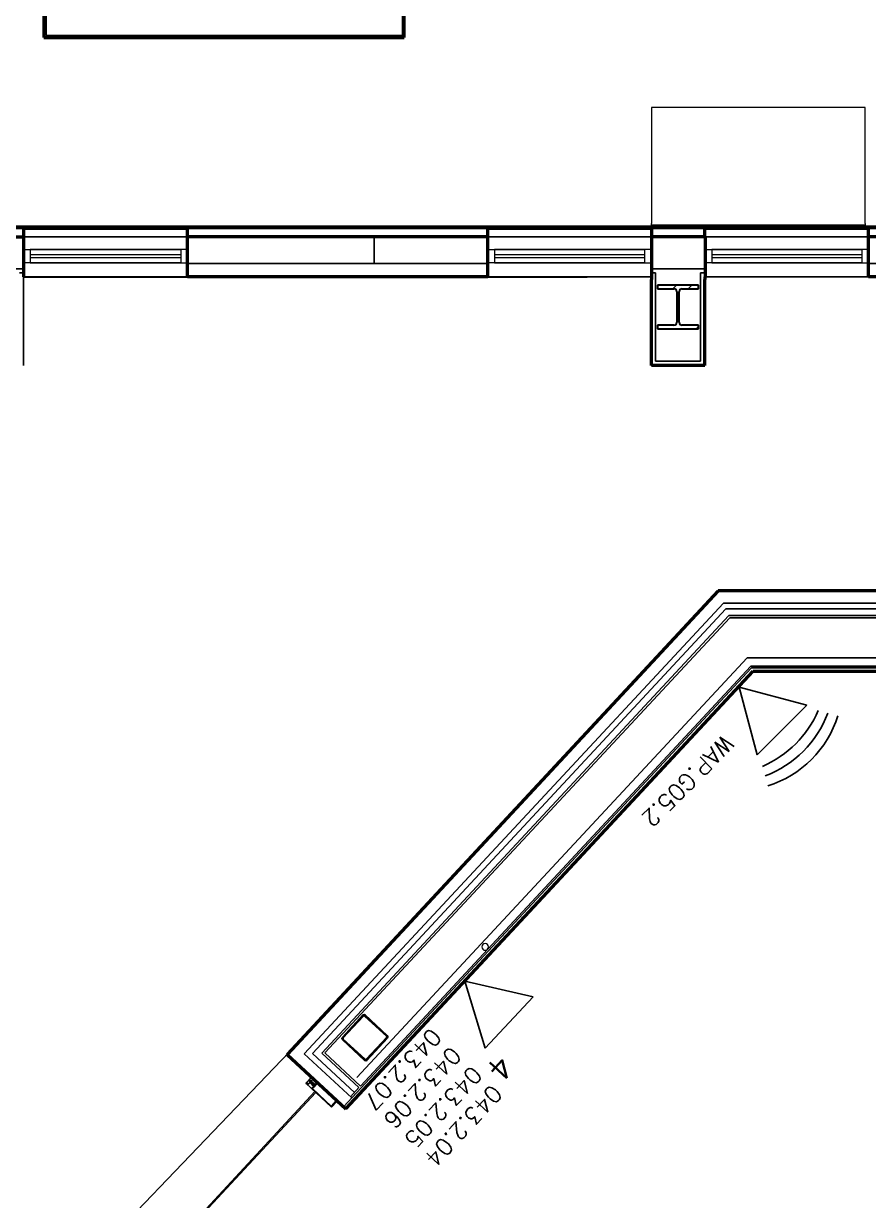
# Model space of a CAD drawing. Header units: inches. Extents: x -460 to 10305, y -938 to 5356.
# Drawn here: x 346.3 to 599.3, y -273.2 to 79.1 of the extents above; entities that cross this region are included whole.
import ezdxf
from ezdxf.enums import TextEntityAlignment as Align

# ---------------------------------------------------------------- set-up
doc = ezdxf.new("R2010")
doc.units = ezdxf.units.IN
doc.header["$MEASUREMENT"] = 0
for name, color, linetype, lineweight in [('01-0263-G-DWG-BFP-ARCH$0$SP-CASE', 11, 'Continuous', 13), ('01-0263-G-DWG-BFP-ARCH$0$SP-COLUMNS', 40, 'Continuous', 13), ('01-0263-G-DWG-BFP-ARCH$0$SP-DETL-GENF', 3, 'Continuous', 9), ('01-0263-G-DWG-BFP-ARCH$0$SP-WALL-HALF', 42, 'Continuous', 13)]:
    doc.layers.add(name, color=color, linetype=linetype, lineweight=lineweight)
for name, color, linetype in [('01-0263-G-DWG-BFP-ARCH$0$SP-FIXT', 35, 'Continuous'), ('01-0263-G-DWG-BFP-ARCH$0$SP-GROSS', 30, 'Continuous'), ('01-0263-G-DWG-BFP-ARCH$0$SP-WALL', 7, 'Continuous'), ('01-0263-G-DWG-BFP-ARCH$0$SP-WINDOW', 6, 'Continuous'), ('T-Comm-E', 1, 'Continuous'), ('T-Comm-E-Wireless', 1, 'Continuous')]:
    doc.layers.add(name, color=color, linetype=linetype)
doc.styles.add('3-32', font='SIMPLEX.shx', dxfattribs={"height": 9})

# ---------------------------------------------------------------- blocks, each defined once
blk = doc.blocks.new('01-0263-G-DWG-BFP-ARCH$0$W-Wide Flange-Column - W12X120-203342-GROUND FLOOR - PROPOSED')
at = {"layer": '01-0263-G-DWG-BFP-ARCH$0$SP-COLUMNS', "lineweight": 9}
h = blk.add_hatch(dxfattribs=at)
h.set_pattern_fill('FP_23', color=256, style=0, pattern_type=2)
h.set_pattern_definition([(45, (166.6, 728.028), (-9.50352, 9.50352), []), (45, (166.6, 742.428), (-9.50352, 9.50352), [])])
h.paths.add_polyline_path([(-6.16, -6.56), (6.16, -6.56), (6.16, -5.46), (1.25, -5.46), (0.8, -5.34), (0.47, -5.01), (0.35, -4.56), (0.35, 4.56), (0.47, 5.01), (0.8, 5.34), (1.25, 5.45), (6.16, 5.45), (6.16, 6.56), (-6.16, 6.56), (-6.16, 5.45), (-1.25, 5.45), (-0.8, 5.34), (-0.47, 5.01), (-0.36, 4.56), (-0.36, -4.56), (-0.47, -5.01), (-0.8, -5.34), (-1.25, -5.46), (-6.16, -5.46)], flags=0)
at = {"layer": '01-0263-G-DWG-BFP-ARCH$0$SP-COLUMNS', "lineweight": 30}
for p, q in [((6.16, 6.56), (-6.16, 6.56)), ((-6.16, 6.56), (-6.16, 5.45)), ((-6.16, 5.45), (-1.25, 5.45)), ((-0.36, 4.56), (-0.36, -4.56)), ((0.35, -4.56), (0.35, 4.56)), ((1.25, 5.45), (6.16, 5.45)), ((6.16, 5.45), (6.16, 6.56)), ((-1.25, -5.46), (-6.16, -5.46)), ((-6.16, -5.46), (-6.16, -6.56)), ((-6.16, -6.56), (6.16, -6.56)), ((6.16, -5.46), (1.25, -5.46)), ((6.16, -6.56), (6.16, -5.46))]:
    blk.add_line(p, q, dxfattribs=at)
for centre, start, end in [((-1.25, 4.56), 0, 90), ((1.25, 4.56), 90, 180), ((-1.25, -4.56), 270, 0), ((1.25, -4.56), 180, 270)]:
    blk.add_arc(centre, 0.895, start, end, dxfattribs=at)
blk = doc.blocks.new('01-0263-G-DWG-BFP-ARCH$0$HSS-Hollow Structural Section-Column - HSS10X10X_250-V87-GROUND FLOOR - PROPOSED')
at = {"layer": '01-0263-G-DWG-BFP-ARCH$0$SP-COLUMNS', "lineweight": 9}
h = blk.add_hatch(dxfattribs=at)
h.set_pattern_fill('FP_106', color=256, style=0, pattern_type=2)
h.set_pattern_definition([(267.932, (454.218, -870.522), (13.43125, -0.48499), []), (267.932, (464.026, -881.065), (13.43125, -0.48499), [])])
h.paths.add_polyline_path([(-4.86, 4.86), (-5, 4.53), (-5, -4.53), (-4.86, -4.86), (-4.53, -5), (4.53, -5), (4.86, -4.86), (5, -4.53), (5, 4.53), (4.86, 4.86), (4.53, 5), (-4.53, 5)], flags=0)
h.paths.add_polyline_path([(-4.7, 4.7), (-4.53, 4.77), (4.53, 4.77), (4.7, 4.7), (4.77, 4.53), (4.77, -4.53), (4.7, -4.7), (4.53, -4.77), (-4.53, -4.77), (-4.7, -4.7), (-4.77, -4.53), (-4.77, 4.53)], flags=0)
at = {"layer": '01-0263-G-DWG-BFP-ARCH$0$SP-COLUMNS', "lineweight": 30}
for p, q in [((-5, 4.53), (-5, -4.53)), ((-4.77, -4.53), (-4.77, 4.53)), ((4.53, 5), (-4.53, 5)), ((-4.53, 4.77), (4.53, 4.77)), ((4.77, 4.53), (4.77, -4.53)), ((5, -4.53), (5, 4.53)), ((4.53, -4.77), (-4.53, -4.77)), ((-4.53, -5), (4.53, -5))]:
    blk.add_line(p, q, dxfattribs=at)
for centre, radius, start, end in [((-4.53, 4.53), 0.466, 90, 180), ((-4.53, 4.53), 0.233, 90, 180), ((4.53, 4.53), 0.466, 360, 90), ((4.53, 4.53), 0.233, 0, 90), ((-4.53, -4.53), 0.466, 180, 270), ((-4.53, -4.53), 0.233, 180, 270), ((4.53, -4.53), 0.466, 270, 360), ((4.53, -4.53), 0.233, 270, 360)]:
    blk.add_arc(centre, radius, start, end, dxfattribs=at)
blk = doc.blocks.new('01-0263-G-DWG-BFP-ARCH$0$Rectangular Mullion - 10_5 X 2_5 Mullion-V90-GROUND FLOOR - PROPOSED')
at = {"layer": '01-0263-G-DWG-BFP-ARCH$0$SP-DETL-GENF', "lineweight": 20}
for p, q in [((-1.25, 1.5), (-1.25, 1.06)), ((1.25, 1.5), (-1.25, 1.5)), ((-1.25, 0.96), (-1.25, 0.77)), ((-1.23, 0.75), (-1.15, 0.75)), ((-1.18, 0.99), (-1.22, 0.99)), ((-1.2, 1.08), (-1.2, 1.44)), ((-1.2, 1.44), (1.2, 1.44)), ((-1.06, 1.27), (-1.16, 1.08)), ((-1.11, 0.9), (-1.03, 0.9)), ((-1.05, 1.12), (-0.99, 1.23)), ((-1.05, 0.99), (-1.05, 1.12)), ((-0.94, 0.99), (-1.05, 0.99)), ((-0.99, 0.75), (0.99, 0.75)), ((-0.88, 0.85), (-0.88, 0.93)), ((-0.32, 0.85), (-0.88, 0.85)), ((-0.3, 0.88), (-0.32, 0.85)), ((-0.1, 0.5), (-0.31, 0.5)), ((-0.31, 0.5), (-0.31, 0.01)), ((-0.31, 0.01), (-0.25, 0.01)), ((0.3, 0.88), (-0.3, 0.88)), ((-0.25, 0.01), (-0.25, -0.07)), ((-0.19, 0.5), (-0.19, 0.17)), ((-0.19, 0.17), (-0.1, 0.06)), ((-0.04, -0.15), (-0.1, 0.07)), ((0.1, 0.07), (0.04, -0.15)), ((0.1, 0.5), (0.31, 0.5)), ((0.19, 0.17), (0.1, 0.06)), ((0.19, 0.5), (0.19, 0.17)), ((0.25, -0.07), (0.25, 0.01)), ((0.25, 0.01), (0.31, 0.01)), ((0.33, 0.85), (0.3, 0.88)), ((0.31, 0.01), (0.31, 0.5)), ((0.88, 0.85), (0.33, 0.85)), ((0.88, 0.93), (0.88, 0.85)), ((1.05, 0.99), (0.94, 0.99)), ((0.99, 1.23), (1.05, 1.12)), ((1.03, 0.9), (1.11, 0.9)), ((1.05, 1.12), (1.05, 0.99)), ((1.16, 1.08), (1.06, 1.27)), ((1.15, 0.75), (1.23, 0.75)), ((1.22, 0.99), (1.18, 0.99)), ((1.2, 1.44), (1.2, 1.08)), ((1.25, 1.06), (1.25, 1.5)), ((1.25, 0.77), (1.25, 0.96)), ((-0.83, -0.75), (-1.25, -0.75)), ((-1.25, -0.75), (-1.25, -9)), ((-1.09, -1.09), (-1.09, -8.72)), ((-0.16, -1.06), (-1.06, -1.06)), ((-0.71, -0.9), (-0.79, -0.9)), ((-0.54, -0.75), (-0.67, -0.75)), ((-0.51, -0.87), (-0.51, -0.78)), ((-0.23, -0.9), (-0.48, -0.9)), ((-0.41, -0.83), (-0.41, -0.9)), ((-0.31, -0.8), (-0.38, -0.8)), ((-0.31, -0.07), (-0.31, -0.8)), ((-0.25, -0.07), (-0.31, -0.07)), ((-0.21, -0.84), (-0.21, -0.18)), ((-0.21, -0.18), (-0.14, -0.18)), ((-0.2, -0.78), (-0.2, -0.87)), ((-0.03, -0.75), (-0.17, -0.75)), ((0.07, -0.94), (-0.07, -0.94)), ((0, -0.78), (-0.03, -0.75)), ((0.03, -0.75), (0, -0.78)), ((0.17, -0.75), (0.03, -0.75)), ((0.14, -0.18), (0.21, -0.18)), ((1.06, -1.06), (0.16, -1.06)), ((0.2, -0.87), (0.2, -0.78)), ((0.21, -0.18), (0.21, -0.84)), ((0.49, -0.9), (0.23, -0.9)), ((0.31, -0.07), (0.25, -0.07)), ((0.31, -0.8), (0.31, -0.07)), ((0.38, -0.8), (0.31, -0.8)), ((0.41, -0.9), (0.41, -0.83)), ((0.52, -0.78), (0.52, -0.87)), ((0.67, -0.75), (0.55, -0.75)), ((0.79, -0.9), (0.71, -0.9)), ((1.25, -0.75), (0.83, -0.75)), ((1.09, -8.72), (1.09, -1.09)), ((1.25, -9), (1.25, -0.75)), ((-1.25, -9), (1.25, -9)), ((-1.06, -8.75), (1.06, -8.75))]:
    blk.add_line(p, q, dxfattribs=at)
at = {"layer": '01-0263-G-DWG-BFP-ARCH$0$SP-DETL-GENF'}
for p, q in [((-0.31, 0.75), (-0.31, 0.5)), ((-0.25, 0.91), (0.25, 0.91)), ((-0.25, 0.88), (-0.25, 0.91)), ((-0.2, 1.05), (-0.2, 0.91)), ((0.19, 1.06), (-0.19, 1.06)), ((-0.15, 1.09), (0.15, 1.09)), ((-0.13, 0.21), (-0.13, 0.88)), ((0, -0.13), (-0.13, 0.21)), ((-0.1, 1.06), (-0.1, 0.91)), ((-0.1, -0.98), (-0.1, 0.5)), ((0.13, 0.21), (0, -0.13)), ((0.1, 1.06), (0.1, 0.91)), ((0.1, 0.5), (0.1, -0.98)), ((0.13, 0.88), (0.13, 0.21)), ((0.2, 1.05), (0.2, 0.91)), ((0.25, 0.91), (0.25, 0.88)), ((0.31, 0.5), (0.31, 0.75)), ((0, -1.08), (-0.1, -0.98)), ((0.1, -0.98), (0, -1.08))]:
    blk.add_line(p, q, dxfattribs=at)
at = {"layer": '01-0263-G-DWG-BFP-ARCH$0$SP-DETL-GENF', "lineweight": 20}
for centre, radius, start, end in [((-1.19, 1.06), 0.06, 180, 270), ((-1.22, 0.96), 0.03, 90, 180), ((-1.23, 0.77), 0.02, 180, 270), ((-1.18, 1.04), 0.05, 270, 71.3371), ((-1.17, 1.04), 0.04, 270, 90), ((-1.11, 0.85), 0.05, 90, 180), ((-1.07, 0.84), 0.09, 180, 225.1897), ((-1.15, 0.76), 0.015, 270, 45.1897), ((-1.02, 1.25), 0.04, 330, 150), ((-1.03, 0.85), 0.05, 360, 90), ((-0.99, 0.76), 0.015, 134.8103, 270), ((-1.07, 0.84), 0.09, 314.8103, 0), ((-0.94, 0.93), 0.06, 360, 90), ((0.94, 0.93), 0.06, 90, 180), ((1.02, 1.25), 0.04, 30, 210), ((1.03, 0.85), 0.05, 90, 180), ((1.07, 0.84), 0.09, 180, 225.1897), ((0.99, 0.76), 0.015, 270, 45.1897), ((1.11, 0.85), 0.05, 360, 90), ((1.18, 1.04), 0.05, 108.6629, 270), ((1.17, 1.04), 0.04, 90, 270), ((1.15, 0.76), 0.015, 134.8103, 270), ((1.07, 0.84), 0.09, 314.8103, 0), ((1.19, 1.06), 0.06, 270, 360), ((1.22, 0.96), 0.03, 360, 90), ((1.23, 0.77), 0.02, 270, 0), ((-1.06, -1.09), 0.03, 90, 180), ((-0.75, -0.84), 0.09, 134.8103, 183.8365), ((-0.79, -0.85), 0.05, 174.852, 270), ((-0.83, -0.77), 0.015, 314.8103, 90), ((-0.71, -0.85), 0.05, 270, 5.148), ((-0.67, -0.77), 0.015, 90, 225.1897), ((-0.75, -0.84), 0.09, 356.1635, 45.1897), ((-0.54, -0.78), 0.03, 360, 90), ((-0.48, -0.87), 0.03, 180, 270), ((-0.38, -0.83), 0.03, 90, 180), ((-0.27, -0.84), 0.06, 270, 360), ((-0.23, -0.87), 0.03, 270, 360), ((-0.17, -0.78), 0.03, 90, 180), ((-0.16, -1), 0.06, 270, 360), ((0, -0.14), 0.143, 197.5064, 342.4936), ((-0.07, -0.97), 0.03, 90, 165.1649), ((0, -0.14), 0.043, 195, 345), ((0.07, -0.97), 0.03, 360, 90), ((0.16, -1), 0.06, 180, 270), ((0.17, -0.78), 0.03, 360, 90), ((0.23, -0.87), 0.03, 180, 270), ((0.27, -0.84), 0.06, 180, 270), ((0.38, -0.83), 0.03, 360, 90), ((0.49, -0.87), 0.03, 270, 360), ((0.55, -0.78), 0.03, 90, 180), ((0.75, -0.84), 0.09, 134.8103, 183.8365), ((0.71, -0.85), 0.05, 174.852, 270), ((0.67, -0.77), 0.015, 314.8103, 90), ((0.79, -0.85), 0.05, 270, 5.148), ((0.83, -0.77), 0.015, 90, 225.1897), ((0.75, -0.84), 0.09, 356.1635, 45.1897), ((1.06, -1.09), 0.03, 360, 90), ((-1.06, -8.72), 0.03, 180, 270), ((1.06, -8.72), 0.03, 270, 360)]:
    blk.add_arc(centre, radius, start, end, dxfattribs=at)
at = {"layer": '01-0263-G-DWG-BFP-ARCH$0$SP-DETL-GENF'}
for centre, radius, start, end in [((-0.15, 1.04), 0.0543, 20.9234, 159.0732), ((0, 0.92), 0.165, 52.0136, 127.9813), ((0.15, 1.04), 0.0543, 20.9416, 159.0868)]:
    blk.add_arc(centre, radius, start, end, dxfattribs=at)
blk = doc.blocks.new('01-0263-G-DWG-BFP-ARCH$0$System Panel - FLOAT GLASS - TEMPERED - CLEAR-4500032-GROUND FLOOR - PROPOSED')
at = {"layer": '01-0263-G-DWG-BFP-ARCH$0$SP-WINDOW', "lineweight": 13}
for p, q in [((-22.4375, 0.5), (22.4375, 0.5)), ((-22.4375, -0.5), (-22.4375, 0.5)), ((22.4375, -0.5), (22.4375, 0.5)), ((22.4375, -0.5), (-22.4375, -0.5))]:
    blk.add_line(p, q, dxfattribs=at)
blk = doc.blocks.new('01-0263-G-DWG-BFP-ARCH$0$System Panel - INSULATED - GREEN TINT-4512861-GROUND FLOOR - PROPOSED')
at = {"layer": '01-0263-G-DWG-BFP-ARCH$0$SP-WINDOW', "lineweight": 13}
for p, q in [((-22.5, 0.5), (22.5, 0.5)), ((-22.5, -0.5), (-22.5, 0.5)), ((22.5, -0.5), (22.5, 0.5)), ((22.5, -0.5), (-22.5, -0.5))]:
    blk.add_line(p, q, dxfattribs=at)
blk = doc.blocks.new('01-0263-G-DWG-BFP-ARCH$0$System Panel - FLOAT GLASS - TEMPERED - CLEAR-5312385-GROUND FLOOR - PROPOSED')
at = {"layer": '01-0263-G-DWG-BFP-ARCH$0$SP-WINDOW', "lineweight": 13}
for p, q in [((-22.54875, 0.5), (22.54875, 0.5)), ((-22.54875, -0.5), (-22.54875, 0.5)), ((22.54875, -0.5), (22.54875, 0.5)), ((22.54875, -0.5), (-22.54875, -0.5))]:
    blk.add_line(p, q, dxfattribs=at)
blk = doc.blocks.new('01-0263-G-DWG-BFP-ARCH', base_point=(1295.16, 1352.86))
at = {"layer": '01-0263-G-DWG-BFP-ARCH$0$SP-WALL', "lineweight": 5}
for points in [[(1845.28, 1354.11), (1845.28, 1355.24), (1845.16, 1355.24), (1845.16, 1354.11)], [(1845.16, 1352.86), (1845.28, 1352.86), (1845.28, 1354.11), (1845.16, 1354.11)]]:
    blk.add_hatch(color=256, dxfattribs=at).paths.add_polyline_path(points, flags=0)
at = {"layer": '01-0263-G-DWG-BFP-ARCH$0$SP-CASE'}
for p, q in [((1893.2, 1403.62), (1829.2, 1403.62)), ((1829.2, 1403.62), (1829.2, 1368.87)), ((1893.2, 1368.87), (1893.2, 1403.62)), ((1829.2, 1368.37), (1829.2, 1368.87)), ((1829.2, 1367.62), (1829.2, 1368.37)), ((1893.2, 1368.37), (1829.2, 1368.37)), ((1893.2, 1368.87), (1893.2, 1368.37)), ((1893.2, 1368.37), (1893.2, 1367.62))]:
    blk.add_line(p, q, dxfattribs=at)
at = {"layer": '01-0263-G-DWG-BFP-ARCH$0$SP-FIXT', "lineweight": 20}
for start, end in [(0, 180), (180, 0)]:
    blk.add_arc((1779.4, 1152.31), 1, start, end, dxfattribs=at)
at = {"layer": '01-0263-G-DWG-BFP-ARCH$0$SP-GROSS'}
blk.add_lwpolyline([(1631.65, 1027.99), (1729.88, 1130.41), (1849.29, 1258.86), (1973.16, 1258.86), (1973.26, 1352.86), (1845.28, 1352.86), (1845.16, 1326.36), (1829.16, 1326.36), (1829.16, 1352.86), (1809.93, 1352.81), (1784.55, 1352.81), (1760.39, 1352.81), (1735.82, 1352.81), (1710.58, 1352.81), (1680.88, 1352.81), (1641.19, 1352.81), (1641.16, 1326.36)], dxfattribs=at)
at = {"layer": '01-0263-G-DWG-BFP-ARCH$0$SP-WALL'}
for p, q in [((1754.66, 1425.11), (1754.66, 1773.68)), ((1754.78, 1425.11), (1754.78, 1773.68)), ((1647.91, 1425.11), (1647.91, 1433.74)), ((1647.91, 1425.11), (1754.78, 1425.11)), ((1955.66, 1367.49), (1518.1, 1367.49)), ((1956.16, 1367.36), (1518.1, 1367.36)), ((1690.26, 1367.11), (1641.16, 1367.11)), ((1829.16, 1367.11), (1780.16, 1367.11)), ((1845.16, 1367.11), (1894.16, 1367.11)), ((1641.16, 1364.86), (1690.26, 1364.86)), ((1746.16, 1356.86), (1746.16, 1364.86)), ((1780.16, 1364.86), (1829.16, 1364.86)), ((1845.28, 1364.86), (1894.16, 1364.86)), ((1780.16, 1356.86), (1690.26, 1356.86)), ((1971.16, 1356.86), (1894.16, 1356.86)), ((1625.26, 1355.24), (1641.16, 1355.24)), ((1639.91, 1354.11), (1641.16, 1354.11)), ((1690.26, 1352.86), (1641.16, 1352.86)), ((1829.16, 1352.86), (1780.16, 1352.86)), ((1829.16, 1355.24), (1845.28, 1355.24)), ((1829.16, 1354.11), (1830.41, 1354.11)), ((1830.41, 1354.11), (1830.41, 1352.86)), ((1830.41, 1352.86), (1830.41, 1352.11)), ((1843.91, 1352.86), (1843.91, 1354.11)), ((1843.91, 1354.11), (1845.28, 1354.11)), ((1843.91, 1352.11), (1843.91, 1352.86)), ((1894.16, 1352.86), (1845.28, 1352.86)), ((1830.41, 1352.11), (1830.41, 1327.61)), ((1843.91, 1327.61), (1843.91, 1352.11)), ((1830.41, 1327.61), (1843.91, 1327.61)), ((1850.74, 1255.24), (1725.24, 1120.33)), ((1850.74, 1255.24), (1976.78, 1255.24)), ((1851.5, 1253.49), (1727.71, 1120.42)), ((1852.38, 1251.49), (1730.54, 1120.53)), ((1852.65, 1250.86), (1731.42, 1120.56)), ((1851.5, 1253.49), (1978.53, 1253.49)), ((1852.38, 1251.49), (1980.53, 1251.49)), ((1852.65, 1250.86), (1981.16, 1250.86)), ((1857.87, 1238.86), (1740.95, 1113.18)), ((1857.87, 1238.86), (1993.16, 1238.86)), ((1859.18, 1235.86), (1736.96, 1104.48)), ((1858.96, 1236.36), (1742.04, 1110.68)), ((1858.96, 1236.36), (1995.66, 1236.36)), ((1859.18, 1235.86), (1996.16, 1235.86)), ((1725.24, 1120.33), (1739.43, 1107.14)), ((1727.71, 1120.42), (1740.25, 1108.76)), ((1730.54, 1120.53), (1741.61, 1110.22)), ((1731.42, 1120.56), (1742.04, 1110.68)), ((1741.61, 1110.22), (1739.06, 1107.48))]:
    blk.add_line(p, q, dxfattribs=at)
at = {"layer": '01-0263-G-DWG-BFP-ARCH$0$SP-WALL', "lineweight": 50}
for p, q in [((1755.16, 1424.49), (1755.16, 1773.06)), ((1647.28, 1433.74), (1647.28, 1424.49)), ((1647.28, 1424.49), (1755.16, 1424.49)), ((1518.72, 1367.86), (1955.16, 1367.86)), ((1641.16, 1367.11), (1641.16, 1352.86)), ((1690.26, 1352.86), (1690.26, 1367.11)), ((1780.16, 1352.86), (1780.16, 1367.11)), ((1829.16, 1367.11), (1829.16, 1352.86)), ((1845.16, 1364.86), (1845.16, 1367.11)), ((1894.16, 1352.86), (1894.16, 1367.11)), ((1625.26, 1364.86), (1641.16, 1364.86)), ((1780.16, 1364.86), (1690.26, 1364.86)), ((1845.28, 1364.86), (1829.16, 1364.86)), ((1845.28, 1364.86), (1845.28, 1352.86)), ((1959.16, 1364.86), (1894.16, 1364.86)), ((1780.16, 1352.86), (1690.26, 1352.86)), ((1829.16, 1352.86), (1829.16, 1352.11)), ((1845.16, 1352.86), (1845.16, 1352.11)), ((1845.28, 1352.86), (1845.16, 1352.86)), ((1973.26, 1352.86), (1894.16, 1352.86)), ((1829.16, 1326.36), (1829.16, 1352.11)), ((1845.16, 1326.36), (1845.16, 1352.11)), ((1845.16, 1326.36), (1829.16, 1326.36)), ((1849.16, 1258.86), (1720.12, 1120.15)), ((1973.16, 1258.86), (1849.16, 1258.86)), ((1737.69, 1103.8), (1859.62, 1234.86)), ((1859.62, 1234.86), (2023.96, 1234.86)), ((1720.12, 1120.15), (1737.69, 1103.8))]:
    blk.add_line(p, q, dxfattribs=at)
at = {"layer": '01-0263-G-DWG-BFP-ARCH$0$SP-WALL-HALF'}
for p, q in [((1997.16, 1234.74), (1859.5, 1234.74)), ((1728.44, 1108.99), (1679.38, 1056.29)), ((1728.66, 1108.78), (1679.62, 1056.07))]:
    blk.add_line(p, q, dxfattribs=at)
at = {"layer": '01-0263-G-DWG-BFP-ARCH$0$SP-WINDOW', "lineweight": 20, "extrusion": (0, 0, -1)}
for p, q in [((1641.16, 1361.07), (1643.16, 1361.07)), ((1641.16, 1361.07), (1641.16, 1357.07)), ((1643.16, 1361.07), (1643.16, 1357.07)), ((1780.16, 1361.07), (1782.16, 1361.07)), ((1780.16, 1361.07), (1780.16, 1357.07)), ((1782.16, 1361.07), (1782.16, 1357.07)), ((1845.28, 1361.07), (1847.28, 1361.07)), ((1845.28, 1361.07), (1845.28, 1357.07)), ((1847.28, 1361.07), (1847.28, 1357.07)), ((1643.16, 1357.07), (1641.16, 1357.07)), ((1782.16, 1357.07), (1780.16, 1357.07)), ((1847.28, 1357.07), (1845.28, 1357.07)), ((1727.44, 1113.34), (1725.74, 1111.51)), ((1735.13, 1106.19), (1727.44, 1113.34)), ((1725.74, 1111.51), (1733.42, 1104.36)), ((1733.42, 1104.36), (1735.13, 1106.19))]:
    blk.add_line(p, q, dxfattribs=at)
at = {"layer": '01-0263-G-DWG-BFP-ARCH$0$SP-WINDOW'}
for p, q in [((1643.16, 1361.07), (1688.26, 1361.07)), ((1782.16, 1361.07), (1827.16, 1361.07)), ((1847.28, 1361.07), (1892.16, 1361.07)), ((1643.16, 1357.07), (1688.26, 1357.07)), ((1782.16, 1357.07), (1827.16, 1357.07)), ((1847.28, 1357.07), (1892.16, 1357.07))]:
    blk.add_line(p, q, dxfattribs=at)
at = {"layer": '01-0263-G-DWG-BFP-ARCH$0$SP-WINDOW', "lineweight": 20}
for p, q in [((1690.26, 1361.07), (1688.26, 1361.07)), ((1688.26, 1361.07), (1688.26, 1357.07)), ((1690.26, 1361.07), (1690.26, 1357.07)), ((1829.16, 1361.07), (1827.16, 1361.07)), ((1827.16, 1361.07), (1827.16, 1357.07)), ((1829.16, 1361.07), (1829.16, 1357.07)), ((1894.16, 1361.07), (1892.16, 1361.07)), ((1892.16, 1361.07), (1892.16, 1357.07)), ((1894.16, 1361.07), (1894.16, 1357.07)), ((1688.26, 1357.07), (1690.26, 1357.07)), ((1827.16, 1357.07), (1829.16, 1357.07)), ((1892.16, 1357.07), (1894.16, 1357.07))]:
    blk.add_line(p, q, dxfattribs=at)
at = {"layer": '01-0263-G-DWG-BFP-ARCH$0$SP-COLUMNS'}
blk.add_blockref('01-0263-G-DWG-BFP-ARCH$0$W-Wide Flange-Column - W12X120-203342-GROUND FLOOR - PROPOSED', (1837.16, 1343.86), dxfattribs=at)
at = {"layer": '01-0263-G-DWG-BFP-ARCH$0$SP-COLUMNS', "rotation": 137.0677250340962}
blk.add_blockref('01-0263-G-DWG-BFP-ARCH$0$HSS-Hollow Structural Section-Column - HSS10X10X_250-V87-GROUND FLOOR - PROPOSED', (1743.38, 1125.15), dxfattribs=at)
at = {"layer": '01-0263-G-DWG-BFP-ARCH$0$SP-WINDOW', "lineweight": 13, "rotation": 180}
for name, p in [('01-0263-G-DWG-BFP-ARCH$0$System Panel - FLOAT GLASS - TEMPERED - CLEAR-5312385-GROUND FLOOR - PROPOSED', (1665.71, 1359.07)), ('01-0263-G-DWG-BFP-ARCH$0$System Panel - INSULATED - GREEN TINT-4512861-GROUND FLOOR - PROPOSED', (1804.66, 1359.07)), ('01-0263-G-DWG-BFP-ARCH$0$System Panel - FLOAT GLASS - TEMPERED - CLEAR-4500032-GROUND FLOOR - PROPOSED', (1869.72, 1359.07))]:
    blk.add_blockref(name, p, dxfattribs=at)
at = {"layer": '01-0263-G-DWG-BFP-ARCH$0$SP-WINDOW', "rotation": 47.06772503409588}
blk.add_blockref('01-0263-G-DWG-BFP-ARCH$0$Rectangular Mullion - 10_5 X 2_5 Mullion-V90-GROUND FLOOR - PROPOSED', (1727.69, 1111.4), dxfattribs=at)
blk = doc.blocks.new('DATA(4)')
for p, q in [((0, 0), (-10.5, 18.19)), ((-10.5, 18.19), (10.5, 18.19)), ((10.5, 18.19), (0, 0))]:
    blk.add_line(p, q)
at = {"insert": (8.78, 29.02), "char_height": 7, "width": 11.7808, "attachment_point": 1, "style": '3-32'}
blk.add_mtext('4', dxfattribs=at)
at = {"style": '3-32', "flags": 1}
for tag, p in [('RM_NUMBER', (67.72, 160.67)), ('UTP_CATEGORY', (67.72, 147.29)), ('QUANTITY_UTP', (67.72, 134.17)), ('WIRELESS_OUTLET_LOCATION', (67.72, 121.15)), ('TELECOMM_ROOM', (67.72, 107.29)), ('QTY_COAX', (66.97, 80.82)), ('POS_5', (193.08, 44.05)), ('POS_6', (193.09, 36.34))]:
    blk.add_attdef(tag, p, '', height=5, dxfattribs=at)
at = {"flags": 1}
blk.add_attdef('WO_NUMBER', text='', height=5, dxfattribs=at).set_placement((70.08, 65.95), align=Align.BOTTOM_LEFT)
at = {"style": '3-32'}
for tag, p in [('POS_1', (16.93, 26.74)), ('POS_2', (16.93, 18.49)), ('POS_3', (16.93, 9.99)), ('POS_4', (16.93, 1.87))]:
    blk.add_attdef(tag, p, '', height=5, dxfattribs=at)
blk = doc.blocks.new('WIRELESS')
for p, q in [((10.5, 18.19), (-10.5, 18.19)), ((-10.5, 18.19), (0, 0)), ((0, 0), (10.5, 18.19))]:
    blk.add_line(p, q)
for centre, start, end in [((0, -1.44), 62.4297, 117.5703), ((0, -4.89), 65.5205, 114.4795), ((0, -8.1), 68.4095, 111.5905)]:
    blk.add_arc(centre, 32.08, start, end)
at = {"style": '3-32', "flags": 1}
for tag, p in [('RM_NUMBER', (50.85, 153.68)), ('UTP_CATEGORY', (50.85, 140.31)), ('QUANTITY_UTP', (50.85, 127.18)), ('WIRELESS_OUTLET_LOCATION', (50.85, 114.16)), ('TELECOMM_ROOM', (50.85, 100.31)), ('QTY_COAX', (50.33, 74.2)), ('POS_2', (166.1, 63.3)), ('POS_3', (166.1, 55.3)), ('POS_4', (166.1, 46.8)), ('POS_5', (166.1, 38.67)), ('POS_6', (166.1, 30.05))]:
    blk.add_attdef(tag, p, '', height=5, dxfattribs=at)
at = {"flags": 1}
for tag, p in [('SERIAL_NUMBER', (51.84, 50.25)), ('MAC_ADDRESS', (51.84, 26.25)), ('ELEVATION', (51.84, 2.25)), ('WO_NUMBER', (53.96, -25.57))]:
    blk.add_attdef(tag, text='', height=5, dxfattribs=at).set_placement(p, align=Align.BOTTOM_LEFT)
at = {"style": '3-32'}
blk.add_attdef('POS_1', (13.17, 6.52), '', height=5, dxfattribs=at)

msp = doc.modelspace()

# ---------------------------------------------------------------- block references
msp.add_blockref('01-0263-G-DWG-BFP-ARCH', (0.26, 3.26))

# ---------------------------------------------------------------- next in the draw order: block references
at = {"layer": 'T-Comm-E', "rotation": 227.0677250340963}
msp.add_blockref('DATA(4)', (478.37, -207.56), dxfattribs=at).add_auto_attribs({'POS_1': '043.2.04', 'POS_2': '043.2.05', 'POS_3': '043.2.06', 'POS_4': '043.2.07'})
at = {"layer": 'T-Comm-E-Wireless', "rotation": 225.0381880337296}
msp.add_blockref('WIRELESS', (560.52, -119.53), dxfattribs=at).add_auto_attribs({'POS_1': 'WAP.G05.2'})

doc.saveas('drawing.dxf')
